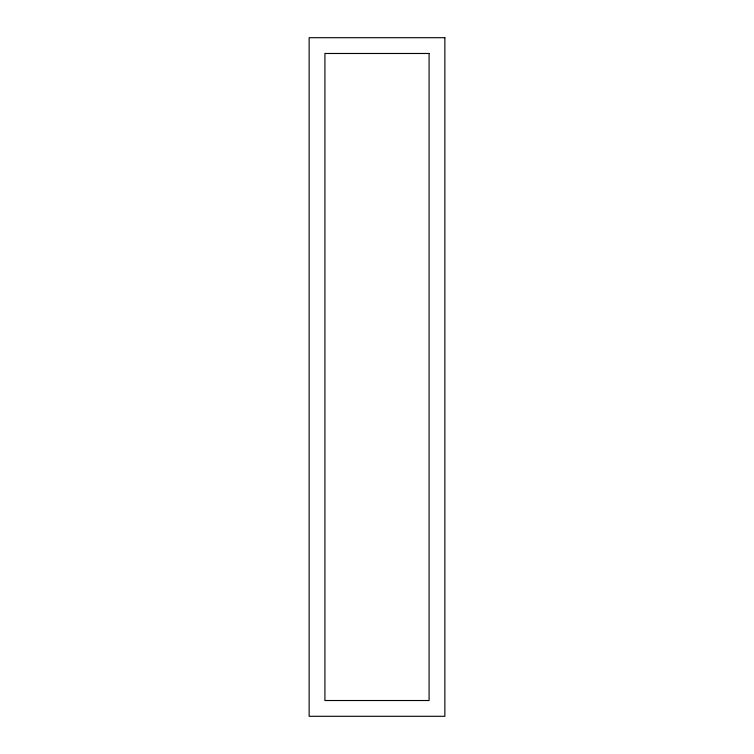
<?xml version="1.0" encoding="UTF-8"?>
<svg xmlns="http://www.w3.org/2000/svg" width="754" height="754" viewBox="0 0 754 754"><rect width="100%" height="100%" fill="white"/><g stroke="black" fill="none" stroke-linecap="round" stroke-linejoin="round"><path stroke-width="1.13" d="M444.86 37.7L309.14 37.7L309.14 716.3L444.86 716.3L444.86 37.7M429.083 53.477L324.917 53.477L324.917 700.523L429.083 700.523L429.083 53.477"/></g></svg>
